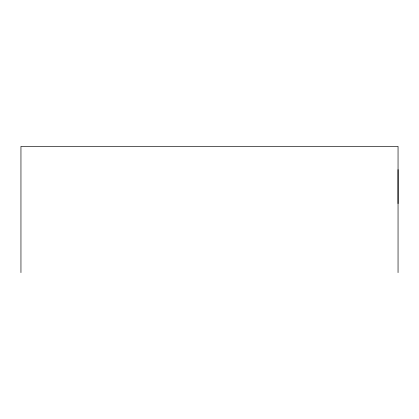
<?xml version="1.0" encoding="UTF-8"?>
<svg xmlns="http://www.w3.org/2000/svg" width="419" height="419" viewBox="0 0 419 419"><rect width="100%" height="100%" fill="white"/><g stroke="black" fill="none" stroke-linecap="round" stroke-linejoin="round"><path stroke-width="0.63" d="M398.05 203.603L398.05 169.611M398.05 272.622L398.05 146.378L20.95 146.378L20.95 272.622"/></g></svg>
